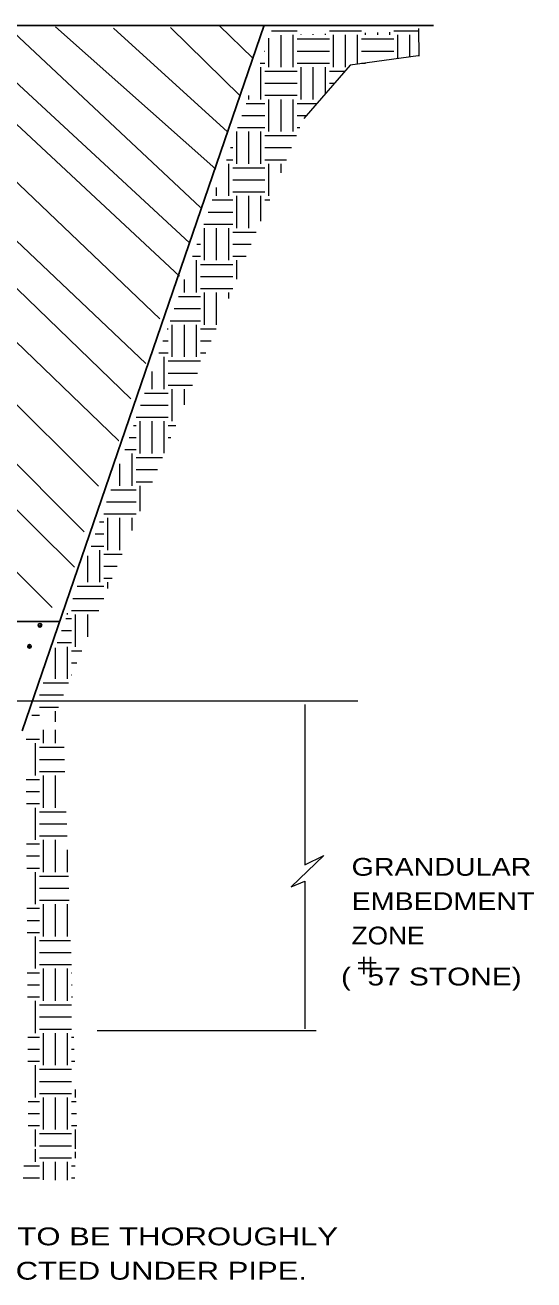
# Model space of a CAD drawing. Extents: x -68886 to 73314, y -57285 to 45882.
# Drawn here: x 42124 to 73314, y -37962 to 39030 of the extents above; entities that cross this region are included whole.
import ezdxf

# ---------------------------------------------------------------- set-up
doc = ezdxf.new("R2010")
doc.units = 0
doc.header["$LTSCALE"] = 440
doc.header["$PDMODE"] = 32
doc.header["$PDSIZE"] = 220
doc.layers.add('63', color=7, linetype='Continuous', lineweight=25)

msp = doc.modelspace()

# ---------------------------------------------------------------- linework, layer by layer
at = {"layer": '63'}
for p, q in [((-16105.6, 39015), (67150.2, 39015)), ((8024, 38990.2), (43774.3, 3299.2)), ((45146.6, 5762.6), (11488.4, 39016.4)), ((14706, 39029), (45737.1, 7941.9)), ((46626.4, 10730.5), (18229.5, 39025.8)), ((21391.5, 39026.4), (47844.3, 13546.8)), ((48608.9, 16106.7), (24917.1, 38991.4)), ((27641.7, 39015.9), (49528.3, 18263.3)), ((50392.7, 21001), (31538.7, 39004)), ((35089, 39017.4), (51586.9, 23614.8)), ((52203.6, 25667.9), (37942, 38862.2)), ((41102.9, 38886.1), (52869.9, 27847.8)), ((41934.9, -4276.1), (56781.1, 39029.8)), ((43985.5, 38933.2), (53818.6, 30184.8)), ((47552, 38833.7), (54537.7, 32472.9)), ((55299.9, 34690.8), (51041.6, 38885.3)), ((54024.7, 39009), (56086.5, 37001)), ((8806, 2428), (44184.2, 2428)), ((62895.3, -18140.4), (62895.3, -19208)), ((63291.2, -18140.4), (63291.2, -19208)), ((62533.5, -18502.1), (63652.9, -18502.1)), ((62550.9, -18846.5), (63652.9, -18846.5))]:
    msp.add_line(p, q, dxfattribs=at)
at = {"layer": '63', "lineweight": 13}
for p, q in [((57226.5, 38671.9), (58802.4, 38671.9)), ((60777.9, 38671.9), (62753.4, 38671.9)), ((63000.3, 38425), (63000.3, 38554.3)), ((63741.1, 38425), (63741.1, 38574.6)), ((64481.9, 38425), (64481.9, 38594.9)), ((64728.9, 38671.9), (66267.2, 38671.9)), ((66278.9, 37129.1), (66266.1, 38823.3)), ((57073.8, 36449.5), (57073.8, 38235.5)), ((57814.6, 36449.5), (57814.6, 38412.3)), ((58555.4, 36449.5), (58555.4, 38425)), ((58802.4, 38178), (60777.9, 38178)), ((59049.3, 38425), (59049.3, 38446.1)), ((59790.1, 38425), (59790.1, 38466.4)), ((60530.9, 38425), (60530.9, 38486.7)), ((61024.8, 36449.5), (61024.8, 38425)), ((61765.6, 36449.5), (61765.6, 38425)), ((62506.4, 36629.1), (62506.4, 38425)), ((62753.4, 38178), (64728.9, 38178)), ((64975.8, 36977.3), (64975.8, 38425)), ((65716.6, 37081.8), (65716.6, 38425)), ((56794.5, 37437.2), (56826.9, 37437.2)), ((58802.4, 37437.2), (60777.9, 37437.2)), ((62753.4, 37437.2), (64728.9, 37437.2)), ((56535.4, 36696.4), (56826.9, 36696.4)), ((56579.9, 34474), (56579.9, 36449.5)), ((56826.9, 36202.5), (58802.4, 36202.5)), ((58802.4, 36696.4), (60777.9, 36696.4)), ((59049.3, 34474), (59049.3, 36449.5)), ((59790.1, 34474), (59790.1, 36449.5)), ((60530.9, 34823.1), (60530.9, 36449.5)), ((60777.9, 36202.5), (61740.9, 36202.5)), ((62753.4, 36696.4), (62983.7, 36696.4)), ((56826.9, 35461.7), (58802.4, 35461.7)), ((60777.9, 35461.7), (61091.1, 35461.7)), ((55839.1, 34474), (55839.1, 34706.2)), ((56826.9, 34720.9), (58802.4, 34720.9)), ((55671.5, 34227), (56826.9, 34227)), ((57073.8, 32498.5), (57073.8, 34474)), ((57814.6, 32498.5), (57814.6, 34474)), ((58555.4, 32498.5), (58555.4, 34474)), ((58802.4, 34227), (60008.1, 34227)), ((55412.3, 33486.2), (56826.9, 33486.2)), ((58802.4, 33486.2), (59358.3, 33486.2)), ((55098.3, 30523), (55098.3, 32498.5)), ((55153.1, 32745.4), (56826.9, 32745.4)), ((55839.1, 30523), (55839.1, 32498.5)), ((56579.9, 30523), (56579.9, 32498.5)), ((58802.4, 32745.4), (58967.6, 32745.4)), ((56826.9, 32251.5), (58762, 32251.5)), ((54721.2, 31510.7), (54851.4, 31510.7)), ((56826.9, 31510.7), (58453.7, 31510.7)), ((54462, 30769.9), (54851.4, 30769.9)), ((54604.4, 28547.5), (54604.4, 30523)), ((54851.4, 30276), (56826.9, 30276)), ((56826.9, 30769.9), (58145.4, 30769.9)), ((57073.8, 28547.5), (57073.8, 30523)), ((57814.6, 29975), (57814.6, 30523)), ((54851.4, 29535.2), (56826.9, 29535.2)), ((53863.6, 28547.5), (53863.6, 29059.4)), ((54851.4, 28794.4), (56826.9, 28794.4)), ((55098.3, 26572), (55098.3, 28547.5)), ((55839.1, 26572), (55839.1, 28547.5)), ((56579.9, 27008.3), (56579.9, 28547.5)), ((53598.1, 28300.5), (54851.4, 28300.5)), ((56826.9, 28300.5), (57117.7, 28300.5)), ((53338.9, 27559.7), (54851.4, 27559.7)), ((53079.8, 26818.9), (54851.4, 26818.9)), ((53122.8, 24596.5), (53122.8, 26572)), ((53863.6, 24596.5), (53863.6, 26572)), ((54604.4, 24596.5), (54604.4, 26572)), ((54851.4, 26325), (56295.6, 26325)), ((52647.8, 25584.2), (52875.9, 25584.2)), ((54851.4, 25584.2), (55987.3, 25584.2)), ((52388.7, 24843.4), (52875.9, 24843.4)), ((54851.4, 24843.4), (55679, 24843.4)), ((52628.9, 22621), (52628.9, 24596.5)), ((52875.9, 24349.5), (54851.4, 24349.5)), ((55098.3, 23448.2), (55098.3, 24596.5)), ((51888.1, 22621), (51888.1, 23412.6)), ((52875.9, 23608.7), (54851.4, 23608.7)), ((51524.8, 22374), (52875.9, 22374)), ((52875.9, 22867.9), (54851.4, 22867.9)), ((53122.8, 20645.5), (53122.8, 22621)), ((53863.6, 20645.5), (53863.6, 22621)), ((54604.4, 22261.5), (54604.4, 22621)), ((51265.6, 21633.2), (52875.9, 21633.2)), ((51006.4, 20892.4), (52875.9, 20892.4)), ((50833.6, 20398.5), (50900.4, 20398.5)), ((51147.3, 18670), (51147.3, 20645.5)), ((51888.1, 18670), (51888.1, 20645.5)), ((52628.9, 18670), (52628.9, 20645.5)), ((52875.9, 20398.5), (53829.1, 20398.5)), ((50574.5, 19657.7), (50900.4, 19657.7)), ((52875.9, 19657.7), (53520.8, 19657.7)), ((50315.3, 18916.9), (50900.4, 18916.9)), ((50653.4, 16694.5), (50653.4, 18670)), ((52875.9, 18916.9), (53212.5, 18916.9)), ((49912.6, 16694.5), (49912.6, 17765.8)), ((50900.4, 18423), (52875.9, 18423)), ((50900.4, 17682.2), (52698.6, 17682.2)), ((50900.4, 16941.4), (52390.3, 16941.4)), ((49451.4, 16447.5), (50900.4, 16447.5)), ((51147.3, 14719), (51147.3, 16694.5)), ((51888.1, 15734.6), (51888.1, 16694.5)), ((49192.2, 15706.7), (50900.4, 15706.7)), ((48933.1, 14965.9), (50900.4, 14965.9)), ((49171.8, 12743.5), (49171.8, 14719)), ((49912.6, 12743.5), (49912.6, 14719)), ((50653.4, 12767.9), (50653.4, 14719)), ((48760.3, 14472), (48924.9, 14472)), ((50900.4, 14472), (51362.6, 14472)), ((47844.3, 13546.8), (47869.6, 13547)), ((48501.1, 13731.2), (48924.9, 13731.2)), ((50900.4, 13731.2), (51054.3, 13731.2)), ((48241.9, 12990.4), (48924.9, 12990.4)), ((48677.9, 10768), (48677.9, 12743.5)), ((48924.9, 12496.5), (50540.5, 12496.5)), ((47937.1, 10768), (47937.1, 12119)), ((48924.9, 11755.7), (50232.2, 11755.7)), ((48924.9, 11014.9), (49923.9, 11014.9)), ((47378.1, 10521), (48924.9, 10521)), ((49171.8, 9207.8), (49171.8, 10768)), ((47118.9, 9780.2), (48924.9, 9780.2)), ((46686.9, 8545.5), (46949.4, 8545.5)), ((46949.4, 9039.4), (48924.9, 9039.4)), ((47196.3, 6817), (47196.3, 8792.5)), ((47937.1, 6817), (47937.1, 8792.5)), ((48677.9, 8021.1), (48677.9, 8792.5)), ((46427.8, 7804.7), (46949.4, 7804.7)), ((46168.6, 7063.9), (46949.4, 7063.9)), ((45961.6, 4841.5), (45961.6, 6472.2)), ((46702.4, 4841.5), (46702.4, 6817)), ((46949.4, 6570), (48074, 6570)), ((46949.4, 5829.2), (47765.7, 5829.2)), ((46949.4, 5088.4), (47457.4, 5088.4)), ((47196.3, 4461), (47196.3, 4841.5)), ((45045.5, 3853.7), (46943.6, 3853.7)), ((45304.7, 4594.5), (46949.4, 4594.5)), ((44973.9, 3112.9), (46635.3, 3112.9)), ((44613.6, 2619), (44973.9, 2619)), ((44726.9, 2866), (44726.9, 2943)), ((45220.8, 890.5), (45220.8, 2866)), ((45961.6, 1494.2), (45961.6, 2866)), ((44354.4, 1878.2), (44973.9, 1878.2)), ((43986.1, -1085), (43986.1, 825.4)), ((44095.2, 1137.4), (44973.9, 1137.4)), ((44726.9, -1085), (44726.9, 890.5)), ((44973.9, 643.5), (45607.6, 643.5)), ((44973.9, -97.3), (45299.3, -97.3)), ((43231.3, -1332), (44785.4, -1332)), ((44973.9, -838.1), (44990.9, -838.1)), ((42998.4, -2072.8), (44477.1, -2072.8)), ((10296.2, -2440.2), (62512.8, -2440.2)), ((42998.4, -2813.6), (44168.8, -2813.6)), ((43986.1, -3252.6), (43986.1, -3060.5)), ((59269.9, -2647.2), (59269.9, -12504.5)), ((42540.2, -3307.5), (42998.4, -3307.5)), ((43986.1, -3714.6), (43986.1, -3252.6)), ((43986.1, -3714.6), (43986.1, -3252.6)), ((43245.3, -5036), (43245.3, -4214.9)), ((43986.1, -5036), (43986.1, -4214.9)), ((42178, -4789.1), (42998.4, -4789.1)), ((42751.4, -7011.5), (42751.4, -5036)), ((42998.4, -5283), (44515.3, -5283)), ((42998.4, -6023.8), (44540.2, -6023.8)), ((42998.4, -6764.6), (44565.1, -6764.6)), ((42191.9, -7258.5), (42998.4, -7258.5)), ((43245.3, -8987), (43245.3, -7011.5)), ((43986.1, -8987), (43986.1, -7011.5)), ((42196, -7999.3), (42998.4, -7999.3)), ((42200.2, -8740.1), (42998.4, -8740.1)), ((42751.4, -10962.5), (42751.4, -8987)), ((42998.4, -9234), (44648, -9234)), ((42998.4, -9974.8), (44672.9, -9974.8)), ((42998.4, -10715.6), (44697.8, -10715.6)), ((42214, -11209.5), (42998.4, -11209.5)), ((43245.3, -12938), (43245.3, -10962.5)), ((43986.1, -12938), (43986.1, -10962.5)), ((42218.1, -11950.3), (42998.4, -11950.3)), ((44726.9, -12938), (44726.9, -11581.4)), ((42222.3, -12691.1), (42998.4, -12691.1)), ((42751.4, -14913.5), (42751.4, -12938)), ((42998.4, -13185), (44780.8, -13185)), ((59269.9, -13496.9), (59269.9, -22551)), ((42998.4, -13925.8), (44805.7, -13925.8)), ((42236.1, -15160.5), (42998.4, -15160.5)), ((42998.4, -14666.6), (44830.6, -14666.6)), ((43245.3, -16889), (43245.3, -14913.5)), ((43986.1, -16889), (43986.1, -14913.5)), ((44726.9, -16889), (44726.9, -14913.5)), ((42240.3, -15901.3), (42998.4, -15901.3)), ((42244.4, -16642.1), (42998.4, -16642.1)), ((42751.4, -18864.5), (42751.4, -16889)), ((42998.4, -17136), (44913.6, -17136)), ((42998.4, -17876.8), (44938.5, -17876.8)), ((42258.2, -19111.5), (42998.4, -19111.5)), ((42998.4, -18617.6), (44963.3, -18617.6)), ((43245.3, -20840), (43245.3, -18864.5)), ((43986.1, -20840), (43986.1, -18864.5)), ((44726.9, -20840), (44726.9, -18864.5)), ((44973.9, -19111.5), (44979.9, -19111.5)), ((42262.4, -19852.3), (42998.4, -19852.3)), ((44973.9, -19852.3), (45004.8, -19852.3)), ((42266.5, -20593.1), (42998.4, -20593.1)), ((44973.9, -20593.1), (45029.7, -20593.1)), ((42751.4, -22815.5), (42751.4, -20840)), ((42998.4, -21087), (44973.9, -21087)), ((42998.4, -21827.8), (44973.9, -21827.8)), ((42280.4, -23062.5), (42998.4, -23062.5)), ((42998.4, -22568.6), (44973.9, -22568.6)), ((43245.3, -24791), (43245.3, -22815.5)), ((43986.1, -24791), (43986.1, -22815.5)), ((44726.9, -24791), (44726.9, -22815.5)), ((44973.9, -23062.5), (45112.7, -23062.5)), ((46548.1, -22660.6), (59960.3, -22660.6)), ((42284.5, -23803.3), (42998.4, -23803.3)), ((44973.9, -23803.3), (45137.6, -23803.3)), ((42288.7, -24544.1), (42998.4, -24544.1)), ((44973.9, -24544.1), (45162.5, -24544.1)), ((42751.4, -26766.5), (42751.4, -24791)), ((42998.4, -25038), (44973.9, -25038)), ((42998.4, -25778.8), (44973.9, -25778.8)), ((42998.4, -26519.6), (44973.9, -26519.6)), ((43245.3, -28742), (43245.3, -26766.5)), ((43986.1, -28742), (43986.1, -26766.5)), ((44726.9, -28742), (44726.9, -26766.5)), ((45220.8, -26766.5), (45220.8, -26279.3)), ((42302.5, -27013.5), (42998.4, -27013.5)), ((44973.9, -27013.5), (45245.5, -27013.5)), ((42306.6, -27754.3), (42998.4, -27754.3)), ((44973.9, -27754.3), (45270.4, -27754.3)), ((42310.8, -28495.1), (42998.4, -28495.1)), ((42751.4, -29786), (42751.4, -28742)), ((42998.4, -28989), (44973.9, -28989)), ((44973.9, -28495.1), (45295.2, -28495.1)), ((45220.8, -29927.3), (45220.8, -28742)), ((42751.4, -30717.5), (42751.4, -29944.2)), ((42998.4, -29729.8), (44973.9, -29729.8)), ((42998.4, -30470.6), (44973.9, -30470.6)), ((43245.3, -31823.2), (43245.3, -30717.5)), ((43986.1, -31835.6), (43986.1, -30717.5)), ((44726.9, -31848), (44726.9, -30717.5)), ((45220.8, -30498.8), (45220.8, -30107.7)), ((42054.2, -30964.5), (42998.4, -30964.5)), ((44973.9, -30964.5), (45200.2, -30964.5)), ((42008, -31705.3), (42998.4, -31705.3)), ((44973.9, -31705.3), (45167.6, -31705.3))]:
    msp.add_line(p, q, dxfattribs=at)
for points in [[(66228.1, 37154), (62059.8, 36566.1), (59201.5, 33307.5)], [(59269.9, -12504.5), (60439.3, -11918.9), (58425.1, -13835.4), (59269.9, -13496.9)]]:
    msp.add_lwpolyline(points, dxfattribs=at)
at = {"layer": '63'}
for p in [(43031.1, 2205.5), (42391, 911.8)]:
    msp.add_point(p, dxfattribs=at)

# ---------------------------------------------------------------- texts
for s, width, p in [('GRANDULAR', 1.2, (62138.4, -13165.5)), ('EMBEDMENT', 1.2, (62138.4, -15272.7)), ('ZONE', 1.1, (62138.4, -17379.9)), (' (  57 STONE)', 1.25, (60982.1, -19896.3)), ('STONE TO BE THOROUGHLY', 1.3, (34571.3, -35839.5)), ('COMPACTED UNDER PIPE.', 1.3, (34571.3, -37946.7))]:
    msp.add_text(s, height=1094, dxfattribs=dict(at, width=width)).set_placement(p)

doc.saveas('drawing.dxf')
